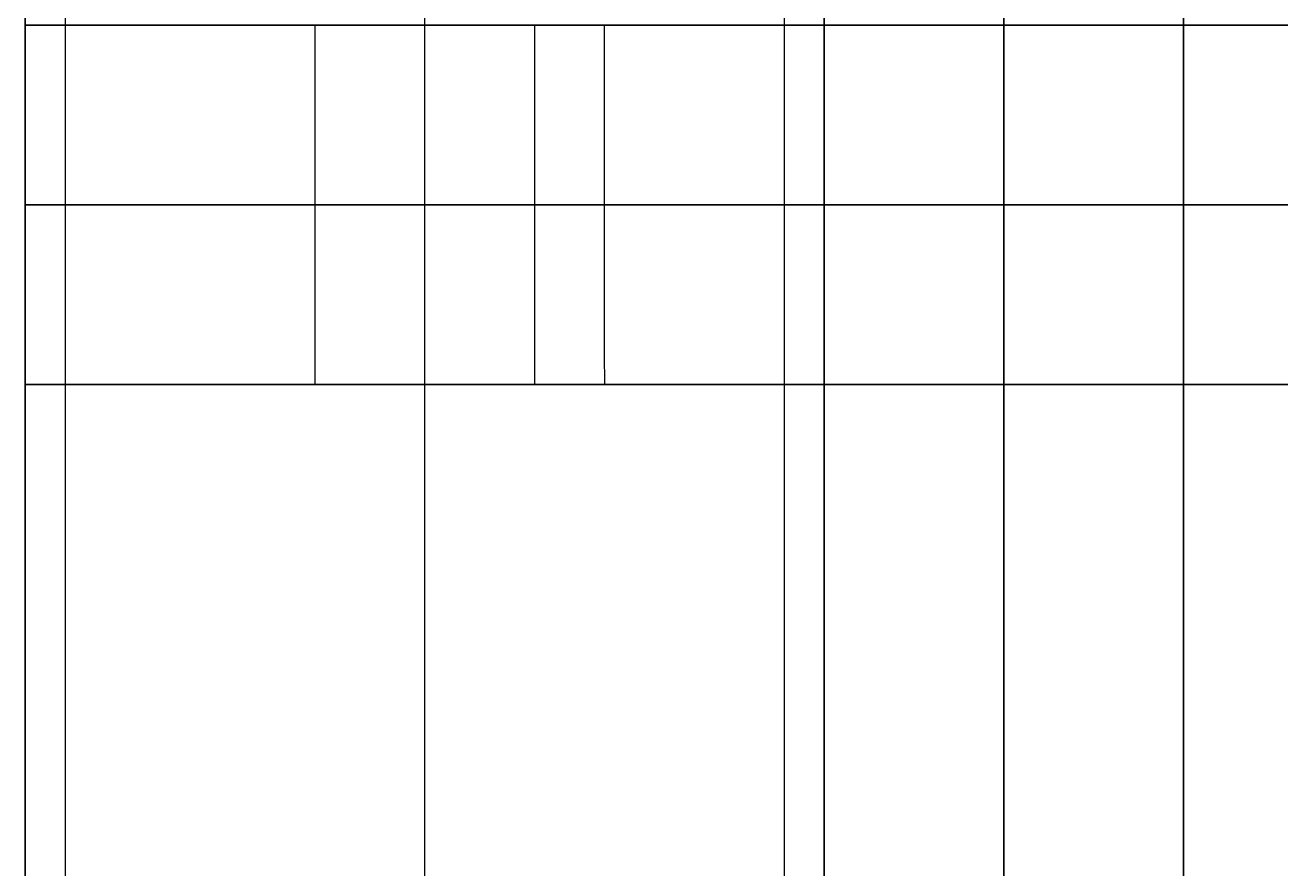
# Model space of a CAD drawing. Header units: millimetres. Extents: x -6529 to 809, y -8611 to 207.
# Drawn here: x -507 to -444.1, y 125.1 to 167.4 of the extents above; entities that cross this region are included whole.
import ezdxf

# ---------------------------------------------------------------- set-up
doc = ezdxf.new("R2010")
doc.units = ezdxf.units.MM
doc.header["$MEASUREMENT"] = 0
doc.layers.add('platen', color=7, linetype='Continuous', true_color=0x007f00)
doc.layers.add('staal', color=5, linetype='Continuous', true_color=0x0000ff)

# ---------------------------------------------------------------- blocks, each defined once
blk = doc.blocks.new('plaat base')
at = {"layer": 'platen'}
for points in [[(358, 0), (179, 0), (0, 0)], [(0, 0), (0, 0, 9), (0, 0, 18)], [(358, 0, 18), (179, 0, 18), (0, 0, 18)], [(0, 0), (0, -150), (0, -300)], [(0, 0, 18), (0, -150, 18), (0, -300, 18)], [(358, 0, 9), (179, 0, 9), (0, 0, 9)], [(0, 0, 9), (0, -150, 9), (0, -300, 9)]]:
    blk.add_open_spline(points, degree=2, dxfattribs=at)
blk = doc.blocks.new('top plaat')
at = {"layer": 'platen'}
for points in [[(0, 0), (0, -309), (0, -618), (0, -927), (0, -1236)], [(0, 0, 18), (0, -309, 18), (0, -618, 18), (0, -927, 18), (0, -1236, 18)], [(0, 0, 9), (0, -309, 9), (0, -618, 9), (0, -927, 9), (0, -1236, 9)]]:
    blk.add_open_spline(points, degree=2, knots=[4655.052018, 4655.052018, 4655.052018, 5274.345164, 5274.345164, 5893.638309, 5893.638309, 5893.638309], dxfattribs=at)
blk = doc.blocks.new('plaat laag')
at = {"layer": 'platen'}
for p, q in [((-4.266, -1290.493, 562.5), (13.734, -1290.552, 562.5)), ((-4.266, -1290.493, 412.5), (13.734, -1290.552, 412.5)), ((-4.266, -1290.493, 337.5), (13.734, -1290.552, 337.5)), ((-4.266, -1290.493, 487.5), (13.734, -1290.552, 487.5)), ((-4.285, -1295.993, 568), (13.715, -1296.052, 568)), ((-4.285, -1295.993, 557), (13.715, -1296.052, 557)), ((-4.285, -1295.993, 418), (13.715, -1296.052, 418)), ((-4.285, -1295.993, 407), (13.715, -1296.052, 407)), ((-4.285, -1295.993, 343), (13.715, -1296.052, 343)), ((-4.285, -1295.993, 332), (13.715, -1296.052, 332)), ((-4.285, -1295.993, 493), (13.715, -1296.052, 493)), ((-4.285, -1295.993, 482), (13.715, -1296.052, 482)), ((-4.303, -1301.493, 562.5), (13.697, -1301.552, 562.5)), ((-4.303, -1301.493, 412.5), (13.697, -1301.552, 412.5)), ((-4.303, -1301.493, 337.5), (13.697, -1301.552, 337.5)), ((-4.303, -1301.493, 487.5), (13.697, -1301.552, 487.5))]:
    blk.add_line(p, q, dxfattribs=at)
for points in [[(-1.184, -357.998), (-0.592, -178.999), (0, 0)], [(0, 0, 300), (-0.096, -29, 300), (-0.192, -58, 300)], [(0, -0.001, 300), (-0.096, -29, 300), (-0.192, -58, 300)], [(7.816, -358.028), (8.408, -179.029), (9, -0.03)], [(9, -0.03, 300), (8.904, -29.03, 300), (8.808, -58.029, 300)], [(9, -0.03, 300), (8.904, -29.03, 300), (8.808, -58.029, 300)], [(16.816, -358.058), (17.408, -179.059), (18, -0.06)], [(18, -0.06, 300), (17.904, -29.059, 300), (17.808, -58.059, 300)], [(18, -0.06, 300), (17.904, -29.06, 300), (17.808, -58.059, 300)], [(-0.192, -58, 300), (-2.175, -657.996, 300), (-4.159, -1257.993, 300)], [(-0.192, -58, 658), (-0.688, -207.999, 658), (-1.184, -357.998, 658)], [(-0.192, -58, 300), (8.808, -58.029, 300), (17.808, -58.059, 300)], [(-0.192, -58, 300), (-0.192, -58, 479), (-0.192, -58, 658)], [(-0.192, -58, 658), (8.808, -58.029, 658), (17.808, -58.059, 658)], [(-0.192, -58, 300), (8.808, -58.029, 300), (17.808, -58.059, 300)], [(-0.192, -58, 479), (8.808, -58.029, 479), (17.808, -58.059, 479)], [(8.808, -58.029, 658), (8.312, -208.029, 658), (7.816, -358.028, 658)], [(8.808, -58.029, 300), (8.808, -58.029, 479), (8.808, -58.029, 658)], [(17.808, -58.059, 300), (15.825, -658.056, 300), (13.841, -1258.053, 300)], [(17.808, -58.059, 658), (17.312, -208.058, 658), (16.816, -358.058, 658)], [(17.808, -58.059, 300), (17.808, -58.059, 479), (17.808, -58.059, 658)], [(-3.167, -957.995, 600), (-3.759, -1136.994, 600), (-4.351, -1315.993, 600)], [(-4.159, -1257.993, -58), (-3.663, -1107.994, -58), (-3.167, -957.995, -58)], [(5.833, -958.025, 600), (5.241, -1137.024, 600), (4.649, -1316.023, 600)], [(4.841, -1258.023, -58), (5.337, -1108.024, -58), (5.833, -958.025, -58)], [(14.833, -958.054, 600), (14.241, -1137.053, 600), (13.649, -1316.052, 600)], [(13.841, -1258.053, -58), (14.337, -1108.053, -58), (14.833, -958.054, -58)], [(-4.351, -1315.993, 300), (-4.255, -1286.993, 300), (-4.159, -1257.993, 300)], [(-4.351, -1315.993, 300), (-4.255, -1286.993, 300), (-4.159, -1257.993, 300)], [(-4.159, -1257.993, 300), (4.841, -1258.023, 300), (13.841, -1258.053, 300)], [(-4.159, -1257.993, 300), (4.841, -1258.023, 300), (13.841, -1258.053, 300)], [(-4.159, -1257.993, 300), (-4.159, -1257.993, 121), (-4.159, -1257.993, -58)], [(-4.159, -1257.993, -58), (4.841, -1258.023, -58), (13.841, -1258.053, -58)], [(-4.159, -1257.993, 121), (4.841, -1258.023, 121), (13.841, -1258.053, 121)], [(4.649, -1316.023, 300), (4.745, -1287.023, 300), (4.841, -1258.023, 300)], [(4.649, -1316.023, 300), (4.745, -1287.023, 300), (4.841, -1258.023, 300)], [(4.841, -1258.023, 300), (4.841, -1258.023, 121), (4.841, -1258.023, -58)], [(13.649, -1316.052, 300), (13.745, -1287.052, 300), (13.841, -1258.053, 300)], [(13.649, -1316.052, 300), (13.745, -1287.052, 300), (13.841, -1258.053, 300)], [(13.841, -1258.053, 300), (13.841, -1258.053, 121), (13.841, -1258.053, -58)], [(-4.255, -1286.993, 300), (4.745, -1287.023, 300), (13.745, -1287.052, 300)], [(-4.255, -1286.993, 300), (4.745, -1287.023, 300), (13.745, -1287.052, 300)], [(-4.351, -1315.993, 600), (4.649, -1316.023, 600), (13.649, -1316.052, 600)], [(13.649, -1316.052, 300), (4.649, -1316.023, 300), (-4.351, -1315.993, 300)], [(-4.351, -1315.993, 300), (4.649, -1316.023, 300), (13.649, -1316.052, 300)], [(-4.351, -1315.993, 450), (4.649, -1316.023, 450), (13.649, -1316.052, 450)], [(4.649, -1316.023, 600), (4.649, -1316.023, 450), (4.649, -1316.023, 300)], [(13.649, -1316.052, 600), (13.649, -1316.052, 450), (13.649, -1316.052, 300)]]:
    blk.add_open_spline(points, degree=2, dxfattribs=at)
for points in [[(-4.266, -1290.493, 562.5), (-4.266, -1290.493, 557), (-4.285, -1295.993, 557), (-4.303, -1301.493, 557), (-4.303, -1301.493, 562.5), (-4.303, -1301.493, 568), (-4.285, -1295.993, 568), (-4.266, -1290.493, 568), (-4.266, -1290.493, 562.5)], [(-4.266, -1290.493, 412.5), (-4.266, -1290.493, 407), (-4.285, -1295.993, 407), (-4.303, -1301.493, 407), (-4.303, -1301.493, 412.5), (-4.303, -1301.493, 418), (-4.285, -1295.993, 418), (-4.266, -1290.493, 418), (-4.266, -1290.493, 412.5)], [(-4.266, -1290.493, 337.5), (-4.266, -1290.493, 332), (-4.285, -1295.993, 332), (-4.303, -1301.493, 332), (-4.303, -1301.493, 337.5), (-4.303, -1301.493, 343), (-4.285, -1295.993, 343), (-4.266, -1290.493, 343), (-4.266, -1290.493, 337.5)], [(-4.266, -1290.493, 487.5), (-4.266, -1290.493, 482), (-4.285, -1295.993, 482), (-4.303, -1301.493, 482), (-4.303, -1301.493, 487.5), (-4.303, -1301.493, 493), (-4.285, -1295.993, 493), (-4.266, -1290.493, 493), (-4.266, -1290.493, 487.5)], [(13.734, -1290.552, 562.5), (13.734, -1290.552, 557), (13.715, -1296.052, 557), (13.697, -1301.552, 557), (13.697, -1301.552, 562.5), (13.697, -1301.552, 568), (13.715, -1296.052, 568), (13.734, -1290.552, 568), (13.734, -1290.552, 562.5)], [(13.734, -1290.552, 412.5), (13.734, -1290.552, 407), (13.715, -1296.052, 407), (13.697, -1301.552, 407), (13.697, -1301.552, 412.5), (13.697, -1301.552, 418), (13.715, -1296.052, 418), (13.734, -1290.552, 418), (13.734, -1290.552, 412.5)], [(13.734, -1290.552, 337.5), (13.734, -1290.552, 332), (13.715, -1296.052, 332), (13.697, -1301.552, 332), (13.697, -1301.552, 337.5), (13.697, -1301.552, 343), (13.715, -1296.052, 343), (13.734, -1290.552, 343), (13.734, -1290.552, 337.5)], [(13.734, -1290.552, 487.5), (13.734, -1290.552, 482), (13.715, -1296.052, 482), (13.697, -1301.552, 482), (13.697, -1301.552, 487.5), (13.697, -1301.552, 493), (13.715, -1296.052, 493), (13.734, -1290.552, 493), (13.734, -1290.552, 487.5)]]:
    blk.add_rational_spline(points, [1, 0.707106781187, 1, 0.707106781187, 1, 0.707106781187, 1, 0.707106781187, 1], degree=2, knots=[-31.415927, -31.415927, -31.415927, -23.561945, -23.561945, -15.707963, -15.707963, -7.853982, -7.853982, 0, 0, 0], dxfattribs=at)

msp = doc.modelspace()

# ---------------------------------------------------------------- linework, layer by layer
at = {"layer": 'staal'}
for points in [[(-506.974, 207.367), (809.026, 207.367), (809.026, -1108.633), (-506.974, -1108.633)], [(-466.974, 167.367), (769.026, 167.367), (769.026, -1068.633), (-466.974, -1068.633)]]:
    msp.add_lwpolyline(points, close=True, dxfattribs=at)
for points in [[(-506.974, 207.367), (-506.974, -450.633), (-506.974, -1108.633)], [(-506.974, 207.367, 40), (-506.974, -450.633, 40), (-506.974, -1108.633, 40)], [(-506.974, 207.367, 20), (-506.974, 162.617, 20), (-506.974, 117.867, 20)], [(-506.974, 207.367, 676), (-506.974, -450.633, 676), (-506.974, -1108.633, 676)], [(-506.974, 207.367, 716), (-506.974, -450.633, 716), (-506.974, -1108.633, 716)], [(-506.974, 207.367, 696), (-506.974, 162.617, 696), (-506.974, 117.867, 696)], [(-504.974, 205.367, 38), (-504.974, -450.633, 38), (-504.974, -1106.633, 38)], [(-504.974, 205.367, 2), (-504.974, -450.633, 2), (-504.974, -1106.633, 2)], [(-504.974, 205.367, 20), (-504.974, 161.617, 20), (-504.974, 117.867, 20)], [(-504.974, 205.367, 714), (-504.974, -450.633, 714), (-504.974, -1106.633, 714)], [(-504.974, 205.367, 678), (-504.974, -450.633, 678), (-504.974, -1106.633, 678)], [(-504.974, 205.367, 696), (-504.974, 161.617, 696), (-504.974, 117.867, 696)], [(-486.974, 187.367, 40), (-486.974, 152.617, 40), (-486.974, 117.867, 40)], [(-486.974, 187.367, 38), (-486.974, 152.617, 38), (-486.974, 117.867, 38)], [(-486.974, 187.367, 2), (-486.974, 152.617, 2), (-486.974, 117.867, 2)], [(-486.974, 187.367), (-486.974, 152.617), (-486.974, 117.867)], [(-486.974, 187.367, 716), (-486.974, 152.117, 716), (-486.974, 116.867, 716)], [(-486.974, 187.367, 714), (-486.974, 152.117, 714), (-486.974, 116.867, 714)], [(-486.974, 187.367, 678), (-486.974, 152.117, 678), (-486.974, 116.867, 678)], [(-486.974, 187.367, 676), (-486.974, 152.117, 676), (-486.974, 116.867, 676)], [(-468.974, 169.367, 38), (-468.974, -450.633, 38), (-468.974, -1070.633, 38)], [(-468.974, 169.367, 2), (-468.974, -450.633, 2), (-468.974, -1070.633, 2)], [(-468.974, 169.367, 20), (-468.974, 143.617, 20), (-468.974, 117.867, 20)], [(-468.974, 169.367, 714), (-468.974, -450.633, 714), (-468.974, -1070.633, 714)], [(-468.974, 169.367, 678), (-468.974, -450.633, 678), (-468.974, -1070.633, 678)], [(-468.974, 169.367, 696), (-468.974, 143.617, 696), (-468.974, 117.867, 696)], [(-466.974, 167.367), (-466.974, -450.633), (-466.974, -1068.633)], [(-466.974, 167.367, 40), (-466.974, -450.633, 40), (-466.974, -1068.633, 40)], [(-466.974, 167.367, 20), (-466.974, 142.617, 20), (-466.974, 117.867, 20)], [(-466.974, 167.367, 676), (151.026, 167.367, 676), (769.026, 167.367, 676)], [(-466.974, 167.367, 716), (151.026, 167.367, 716), (769.026, 167.367, 716)], [(-466.974, 167.367, 676), (-466.974, -450.633, 676), (-466.974, -1068.633, 676)], [(-466.974, 167.367, 716), (-466.974, -450.633, 716), (-466.974, -1068.633, 716)], [(-466.974, 167.367, 696), (-466.974, 142.617, 696), (-466.974, 117.867, 696)]]:
    msp.add_open_spline(points, degree=2, dxfattribs=at)

# ---------------------------------------------------------------- block references
at = {"layer": 'platen'}
for name, p in [('plaat base', (-506.974, 149.367, 40)), ('top plaat', (-506.974, 167.367, 716))]:
    msp.add_blockref(name, p, dxfattribs=at)
for p, rotation in [((-466.974, 207.367, 58), 0.1894193054011234), ((809.026, 167.367, 58), 270.1894193054011)]:
    msp.add_blockref('plaat laag', p, dxfattribs=dict(at, rotation=rotation))

doc.saveas('drawing.dxf')
